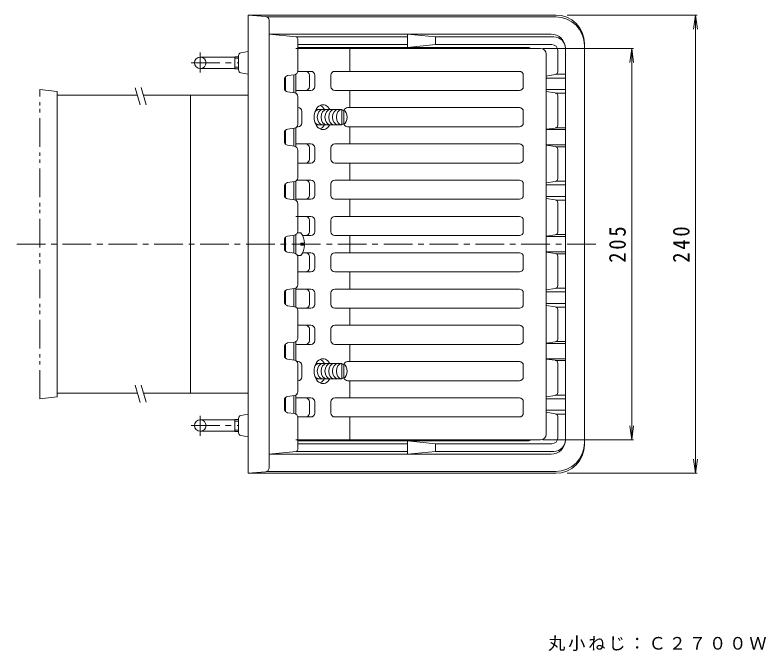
# Model space of a CAD drawing. Units: millimetres, scale not verified. Extents: x -979 to 515, y -1006 to 362.
# Drawn here: x -158.6 to 234.3, y 29.4 to 362.5 of the extents above; entities that cross this region are included whole.
import ezdxf

# ---------------------------------------------------------------- set-up
doc = ezdxf.new("R2010")
doc.units = ezdxf.units.MM
doc.header["$LTSCALE"] = 3
doc.linetypes.add('CHAIN1', pattern=[8, 5, -1, 1, -1])
doc.linetypes.add('DOUBLE_CHAIN1', pattern=[8.8, 5, -1, 0.6, -0.6, 0.6, -1])
for name, color, linetype, lineweight in [('0-0_通り芯', 3, 'Continuous', 9), ('0-1_躯体', 2, 'Continuous', 9), ('0-2_仕上', 6, 'Continuous', 9), ('0-3_建具', 4, 'Continuous', 9), ('0-4_その他', 7, 'Continuous', 9), ('0-5_寸法', 7, 'Continuous', 9)]:
    doc.layers.add(name, color=color, linetype=linetype, lineweight=lineweight)
doc.styles.add('ＭＳ ゴシック', font='')
doc.styles.get('ＭＳ ゴシック').set_extended_font_data('MS Gothic')

msp = doc.modelspace()

# ---------------------------------------------------------------- linework, layer by layer
at = {"layer": '0-0_通り芯'}
for p, q in [((-36.684, 362.492), (-36.684, 122.492)), ((124.316, 362.492), (-36.684, 362.492)), ((-27.503, 361.657), (-36.684, 362.492)), ((124.316, 361.492), (-26.869, 361.492)), ((-25.684, 125.318), (-25.684, 359.666)), ((139.316, 137.492), (139.316, 347.492)), ((-40.464, 342.724), (-36.684, 343.444)), ((-61.684, 340.492), (-43.684, 340.492)), ((-43.684, 340.667), (-41.684, 340.667)), ((-43.684, 334.317), (-43.684, 340.667)), ((-43.684, 339.852), (-41.684, 339.852)), ((-41.684, 341.251), (-41.684, 333.733)), ((-61.684, 334.492), (-43.684, 334.492)), ((-43.684, 335.132), (-41.684, 335.132)), ((-43.684, 334.317), (-41.684, 334.317)), ((-40.464, 332.26), (-36.684, 331.54)), ((-36.684, 320.492), (-66.756, 320.492)), ((-36.684, 164.492), (-66.756, 164.492)), ((-40.464, 152.724), (-36.684, 153.444)), ((-61.684, 150.492), (-43.684, 150.492)), ((-43.684, 150.667), (-41.684, 150.667)), ((-43.684, 150.667), (-43.684, 144.317)), ((-43.684, 149.852), (-41.684, 149.852)), ((-41.684, 143.733), (-41.684, 151.251)), ((-61.684, 144.492), (-43.684, 144.492)), ((-43.684, 145.132), (-41.684, 145.132)), ((-43.684, 144.317), (-41.684, 144.317)), ((-40.464, 142.26), (-36.684, 141.54)), ((-27.503, 123.327), (-36.684, 122.492)), ((124.316, 122.492), (-36.684, 122.492)), ((124.316, 123.492), (-26.869, 123.492))]:
    msp.add_line(p, q, dxfattribs=at)
at = {"layer": '0-0_通り芯', "linetype": 'CHAIN1'}
for p, q in [((-61.684, 332.431), (-61.684, 342.864)), ((-66.44, 337.492), (-41.684, 337.492)), ((145.268, 242.492), (-158.609, 242.492)), ((-61.684, 152.553), (-61.684, 142.119)), ((-66.44, 147.492), (-41.684, 147.492))]:
    msp.add_line(p, q, dxfattribs=at)
at = {"layer": '0-0_通り芯', "color": 2}
for p, q in [((-1.167, 312.992), (12.35, 312.992)), ((12.314, 312.992), (12.314, 304.992)), ((13.375, 312.72), (12.314, 312.72)), ((13.375, 312.72), (13.375, 305.264)), ((-1.167, 304.992), (12.35, 304.992)), ((13.375, 305.264), (12.314, 305.264)), ((-1.167, 179.992), (12.35, 179.992)), ((12.314, 171.992), (12.314, 179.992)), ((13.375, 179.72), (12.314, 179.72)), ((13.375, 172.264), (13.375, 179.72)), ((-1.167, 171.992), (12.35, 171.992)), ((13.375, 172.264), (12.314, 172.264))]:
    msp.add_line(p, q, dxfattribs=at)
at = {"layer": '0-0_通り芯'}
for centre in [(-61.684, 337.492), (-61.684, 147.492)]:
    msp.add_circle(centre, 3, dxfattribs=at)
for centre, radius, start, end in [((-27.684, 359.666), 2, 0, 84.80493), ((124.316, 347.492), 15, 0, 90), ((124.316, 346.492), 15, 0, 90), ((-40.184, 341.251), 1.5, 100.78474, 180), ((-40.184, 333.733), 1.5, 180, 259.21526), ((-40.184, 151.251), 1.5, 100.78474, 180), ((-40.184, 143.733), 1.5, 180, 259.21526), ((124.316, 138.492), 15, 270, 0), ((124.316, 137.492), 15, 270, 0), ((-27.684, 125.318), 2, 275.19507, 0)]:
    msp.add_arc(centre, radius, start, end, dxfattribs=at)
at = {"layer": '0-0_通り芯', "color": 2}
for centre, major_axis, start_param, end_param in [((0.35, 308.992), (0, 4), 0.0124921, 0.8178136), ((2.35, 308.992), (0, 4), 0.0124921, 3.1291008), ((4.35, 308.992), (0, 4), 0.0124921, 3.1291008), ((6.35, 308.992), (0, 4), 0.0124921, 3.1291008), ((8.35, 308.992), (0, 4), 0.0124921, 3.1291008), ((10.35, 308.992), (0, 4), 0.0124921, 3.1291008), ((12.35, 308.992), (0, 4), 0.0124921, 3.1291008), ((12.35, 308.992), (0, 4), 3.5125758, 5.9121931), ((0.35, 308.992), (0, 4), 2.3237942, 3.1291008), ((0.35, 175.992), (0, -4), 3.1540845, 3.9593911), ((2.35, 175.992), (0, -4), 3.1540845, 6.2706932), ((4.35, 175.992), (0, -4), 3.1540845, 6.2706932), ((6.35, 175.992), (0, -4), 3.1540845, 6.2706932), ((8.35, 175.992), (0, -4), 3.1540845, 6.2706932), ((10.35, 175.992), (0, -4), 3.1540845, 6.2706932), ((12.35, 175.992), (0, -4), 3.1540845, 6.2706932), ((12.35, 175.992), (0, -4), 0.3709922, 2.7706095), ((0.35, 175.992), (0, -4), 5.4653717, 6.2706932)]:
    msp.add_ellipse(centre, major_axis=major_axis, ratio=0.707, start_param=start_param, end_param=end_param, dxfattribs=at)
at = {"layer": '0-1_躯体'}
for p, q in [((121.816, 352.492), (-25.684, 352.492)), ((-11.584, 351.082), (-25.684, 352.492)), ((46.803, 350.992), (-11.258, 350.992)), ((-10.684, 350.087), (-10.684, 333.227)), ((46.803, 352.492), (61.316, 350.992)), ((46.803, 345.492), (46.803, 352.492)), ((123.316, 350.992), (61.316, 350.992)), ((61.316, 346.992), (61.316, 350.992)), ((46.803, 346.992), (-10.684, 346.992)), ((46.803, 345.492), (61.316, 346.992)), ((122.316, 346.992), (61.316, 346.992)), ((109.803, 345.492), (-10.684, 345.492)), ((125.316, 332.771), (125.316, 343.992)), ((129.316, 344.992), (129.316, 139.992)), ((-15.967, 330.737), (-12.401, 331.247)), ((119.316, 330.533), (124.053, 331.29)), ((124.599, 331.492), (129.316, 331.492)), ((-17.684, 328.757), (-17.684, 324.226)), ((119.316, 329.492), (129.316, 329.492)), ((-15.967, 322.247), (-12.401, 321.737)), ((119.316, 323.492), (129.316, 323.492)), ((119.316, 322.451), (124.053, 321.694)), ((-10.684, 305.227), (-10.684, 319.757)), ((124.053, 321.492), (129.316, 321.492)), ((125.316, 304.797), (125.316, 320.213)), ((-15.967, 302.737), (-12.401, 303.247)), ((119.316, 302.653), (124.024, 303.311)), ((124.024, 303.492), (129.316, 303.492)), ((-17.684, 300.757), (-17.684, 296.226)), ((119.316, 302.492), (129.316, 302.492)), ((-15.967, 294.247), (-12.401, 293.737)), ((-10.684, 277.227), (-10.684, 291.757)), ((119.316, 294.492), (129.316, 294.492)), ((119.316, 294.331), (124.024, 293.673)), ((124.556, 293.492), (129.316, 293.492)), ((125.316, 292.187), (125.316, 276.771)), ((-15.967, 274.737), (-12.401, 275.247)), ((119.316, 274.533), (124.053, 275.29)), ((124.599, 275.492), (129.316, 275.492)), ((-17.684, 272.757), (-17.684, 268.227)), ((119.316, 273.492), (129.316, 273.492)), ((119.316, 267.492), (129.316, 267.492)), ((-15.967, 266.247), (-12.401, 265.737)), ((-10.684, 249.227), (-10.684, 263.757)), ((119.316, 266.451), (124.053, 265.694)), ((124.599, 265.492), (129.316, 265.492)), ((125.316, 248.797), (125.316, 264.213)), ((-17.684, 244.757), (-17.684, 240.227)), ((-15.967, 246.737), (-12.401, 247.247)), ((119.316, 246.653), (124.024, 247.311)), ((119.316, 246.492), (129.316, 246.492)), ((124.556, 247.492), (129.316, 247.492)), ((-15.967, 238.247), (-12.401, 237.737)), ((-10.684, 235.757), (-10.684, 221.227)), ((119.316, 238.492), (129.316, 238.492)), ((119.316, 238.331), (124.024, 237.673)), ((124.556, 237.492), (129.316, 237.492)), ((125.316, 236.187), (125.316, 220.771)), ((-17.684, 212.227), (-17.684, 216.757)), ((-15.967, 218.737), (-12.401, 219.247)), ((119.316, 218.533), (124.053, 219.29)), ((119.316, 217.492), (129.316, 217.492)), ((124.599, 219.492), (129.316, 219.492)), ((-15.967, 210.247), (-12.401, 209.737)), ((119.316, 211.492), (129.316, 211.492)), ((119.316, 210.451), (124.053, 209.694)), ((124.599, 209.492), (129.316, 209.492)), ((-10.684, 207.757), (-10.684, 193.227)), ((125.316, 192.797), (125.316, 208.213)), ((-17.684, 184.227), (-17.684, 188.757)), ((-15.967, 190.737), (-12.401, 191.247)), ((119.316, 190.653), (124.024, 191.311)), ((119.316, 190.492), (129.316, 190.492)), ((124.556, 191.492), (129.316, 191.492)), ((-15.967, 182.247), (-12.401, 181.737)), ((119.316, 182.492), (129.316, 182.492)), ((119.316, 182.331), (124.024, 181.673)), ((124.024, 181.492), (129.316, 181.492)), ((-10.684, 179.757), (-10.684, 165.227)), ((125.316, 180.187), (125.316, 164.771)), ((-15.967, 162.737), (-12.401, 163.247)), ((119.316, 162.533), (124.053, 163.29)), ((119.316, 161.492), (129.316, 161.492)), ((124.053, 163.492), (129.316, 163.492)), ((-17.684, 156.227), (-17.684, 160.757)), ((-15.967, 154.247), (-12.401, 153.737)), ((119.316, 155.492), (129.316, 155.492)), ((119.316, 154.451), (124.053, 153.694)), ((124.599, 153.492), (129.316, 153.492)), ((-10.684, 134.897), (-10.684, 151.757)), ((125.316, 152.213), (125.316, 140.992)), ((109.803, 139.492), (-10.684, 139.492)), ((46.803, 137.992), (-10.684, 137.992)), ((46.803, 139.492), (46.803, 132.492)), ((46.803, 139.492), (61.316, 137.992)), ((61.316, 137.992), (61.316, 133.992)), ((122.316, 137.992), (61.316, 137.992)), ((-11.584, 133.902), (-25.684, 132.492)), ((46.803, 133.992), (-11.258, 133.992)), ((46.803, 132.492), (61.316, 133.992)), ((123.316, 133.992), (61.316, 133.992)), ((121.816, 132.492), (-25.684, 132.492))]:
    msp.add_line(p, q, dxfattribs=at)
for centre, radius, start, end in [((-11.684, 350.087), 1, 0, 84.28926), ((121.816, 344.992), 7.5, 0, 90), ((123.316, 344.992), 6, 0, 90), ((122.316, 343.992), 3, 0, 90), ((109.803, 342.492), 3, 56.4388, 90), ((-15.684, 328.757), 2, 98.13, 180), ((-12.684, 333.227), 2, 278.13, 0), ((123.816, 332.771), 1.5, 279.08057, 0), ((-15.684, 324.226), 2, 180, 261.87), ((-12.684, 319.757), 2, 0, 81.87), ((123.816, 320.213), 1.5, 0, 80.91943), ((-15.684, 300.757), 2, 98.13, 180), ((-12.684, 305.227), 2, 278.13, 0), ((123.816, 304.797), 1.5, 277.96107, 0), ((-15.684, 296.226), 2, 180, 261.87), ((-12.684, 291.757), 2, 0, 81.87), ((123.816, 292.187), 1.5, 0, 82.03893), ((-12.684, 277.227), 2, 278.13, 0), ((123.816, 276.771), 1.5, 279.08057, 0), ((-15.684, 272.757), 2, 98.13, 180), ((-15.684, 268.227), 2, 180, 261.87), ((-12.684, 263.757), 2, 0, 81.87), ((123.816, 264.213), 1.5, 0, 80.91943), ((-12.684, 249.227), 2, 278.13, 0), ((123.816, 248.797), 1.5, 277.96107, 0), ((-15.684, 244.757), 2, 98.13, 180), ((-15.684, 240.227), 2, 180, 261.87), ((-12.684, 235.757), 2, 0, 81.87), ((123.816, 236.187), 1.5, 0, 82.03893), ((-12.684, 221.227), 2, 278.13, 0), ((123.816, 220.771), 1.5, 279.08057, 0), ((-15.684, 216.757), 2, 98.13, 180), ((-15.684, 212.227), 2, 180, 261.87), ((-12.684, 207.757), 2, 0, 81.87), ((123.816, 208.213), 1.5, 0, 80.91943), ((-12.684, 193.227), 2, 278.13, 0), ((123.816, 192.797), 1.5, 277.96107, 0), ((-15.684, 188.757), 2, 98.13, 180), ((-15.684, 184.227), 2, 180, 261.87), ((-12.684, 179.757), 2, 0, 81.87), ((123.816, 180.187), 1.5, 0, 82.03893), ((-12.684, 165.227), 2, 278.13, 0), ((-15.684, 160.757), 2, 98.13, 180), ((123.816, 164.771), 1.5, 279.08057, 0), ((-15.684, 156.227), 2, 180, 261.87), ((-12.684, 151.757), 2, 0, 81.87), ((123.816, 152.213), 1.5, 0, 80.91943), ((109.803, 142.492), 3, 270, 303.55438), ((121.816, 139.992), 7.5, 270, 0), ((122.316, 140.992), 3, 270, 0), ((123.316, 139.992), 6, 270, 0), ((-11.684, 134.897), 1, 275.71074, 0)]:
    msp.add_arc(centre, radius, start, end, dxfattribs=at)
at = {"layer": '0-2_仕上'}
for p, q in [((116.316, 344.992), (-11.684, 344.992)), ((16.6, 344.992), (16.6, 332.992)), ((119.316, 341.992), (119.316, 142.992)), ((-17.184, 322.904), (-17.184, 330.08)), ((-12.684, 321.778), (-12.684, 331.206)), ((-11.684, 321.489), (-11.684, 331.495)), ((-3.784, 332.992), (-10.698, 332.992)), ((-4.613, 324.992), (-4.613, 330.992)), ((-1.784, 330.992), (-1.784, 324.992)), ((6.701, 324.992), (6.701, 330.992)), ((105.316, 332.992), (8.701, 332.992)), ((107.316, 324.992), (107.316, 330.992)), ((-3.784, 322.992), (-11.684, 322.992)), ((105.316, 322.992), (8.701, 322.992)), ((16.6, 322.992), (16.6, 313.992)), ((-10.502, 313.992), (-10.684, 313.992)), ((-8.502, 311.992), (-8.502, 305.992)), ((105.316, 313.992), (15.419, 313.992)), ((107.316, 305.992), (107.316, 311.992)), ((-12.684, 293.778), (-12.684, 303.206)), ((-11.684, 293.489), (-11.684, 303.494)), ((-10.502, 303.992), (-11.11, 303.992)), ((105.316, 303.992), (15.419, 303.992)), ((16.6, 303.992), (16.6, 294.992)), ((-17.184, 294.904), (-17.184, 302.08)), ((-3.784, 294.992), (-11.684, 294.992)), ((105.316, 294.992), (8.701, 294.992)), ((-4.613, 286.992), (-4.613, 292.992)), ((-1.784, 292.992), (-1.784, 286.992)), ((6.701, 286.992), (6.701, 292.992)), ((107.316, 286.992), (107.316, 292.992)), ((-3.784, 284.992), (-10.684, 284.992)), ((105.316, 284.992), (8.701, 284.992)), ((16.6, 284.992), (16.6, 275.992)), ((-12.684, 265.778), (-12.684, 275.206)), ((-11.684, 265.489), (-11.684, 275.494)), ((-3.784, 275.992), (-11.11, 275.992)), ((105.316, 275.992), (8.701, 275.992)), ((-17.184, 266.904), (-17.184, 274.08)), ((-4.613, 267.992), (-4.613, 273.992)), ((-1.784, 273.992), (-1.784, 267.992)), ((6.701, 267.992), (6.701, 273.992)), ((107.316, 267.992), (107.316, 273.992)), ((-3.784, 265.992), (-11.684, 265.992)), ((105.316, 265.992), (8.701, 265.992)), ((16.6, 265.992), (16.6, 256.992)), ((-3.784, 256.992), (-11.684, 256.992)), ((105.316, 256.992), (8.701, 256.992)), ((-4.613, 248.992), (-4.613, 254.992)), ((-1.784, 254.992), (-1.784, 248.992)), ((6.701, 248.992), (6.701, 254.992)), ((107.316, 248.992), (107.316, 254.992)), ((-17.184, 238.904), (-17.184, 246.08)), ((-12.684, 237.778), (-12.684, 247.206)), ((-11.684, 237.489), (-11.684, 247.495)), ((-3.784, 246.992), (-8.154, 246.992)), ((105.316, 246.992), (8.701, 246.992)), ((16.6, 246.992), (16.6, 242.492)), ((16.6, 237.992), (16.6, 242.492)), ((-3.784, 237.992), (-8.154, 237.992)), ((-4.613, 235.992), (-4.613, 229.992)), ((-1.784, 229.992), (-1.784, 235.992)), ((6.701, 235.992), (6.701, 229.992)), ((105.316, 237.992), (8.701, 237.992)), ((107.316, 229.992), (107.316, 235.992)), ((-3.784, 227.992), (-10.684, 227.992)), ((105.316, 227.992), (8.701, 227.992)), ((16.6, 218.992), (16.6, 227.992)), ((-17.184, 210.904), (-17.184, 218.08)), ((-12.684, 209.778), (-12.684, 219.206)), ((-11.684, 209.489), (-11.684, 219.495)), ((-3.784, 218.992), (-11.684, 218.992)), ((-4.613, 216.992), (-4.613, 210.992)), ((-1.784, 210.992), (-1.784, 216.992)), ((6.701, 216.992), (6.701, 210.992)), ((105.316, 218.992), (8.701, 218.992)), ((107.316, 216.992), (107.316, 210.992)), ((-3.784, 208.992), (-11.11, 208.992)), ((105.316, 208.992), (8.701, 208.992)), ((16.6, 199.992), (16.6, 208.992)), ((-3.784, 199.992), (-10.684, 199.992)), ((-4.613, 197.992), (-4.613, 191.992)), ((-1.784, 191.992), (-1.784, 197.992)), ((6.701, 197.992), (6.701, 191.992)), ((105.316, 199.992), (8.701, 199.992)), ((107.316, 197.992), (107.316, 191.992)), ((-17.184, 182.904), (-17.184, 190.08)), ((-12.684, 181.778), (-12.684, 191.206)), ((-11.684, 181.489), (-11.684, 191.495)), ((-3.784, 189.992), (-11.684, 189.992)), ((105.316, 189.992), (8.701, 189.992)), ((16.6, 180.992), (16.6, 189.992)), ((-10.502, 180.992), (-11.11, 180.992)), ((105.316, 180.992), (15.419, 180.992)), ((-8.502, 172.992), (-8.502, 178.992)), ((107.316, 178.992), (107.316, 172.992)), ((-10.502, 170.992), (-10.684, 170.992)), ((105.316, 170.992), (15.419, 170.992)), ((16.6, 161.992), (16.6, 170.992)), ((-17.184, 154.904), (-17.184, 162.08)), ((-12.684, 153.778), (-12.684, 163.206)), ((-11.684, 153.489), (-11.684, 163.495)), ((-3.784, 161.992), (-11.684, 161.992)), ((105.316, 161.992), (8.701, 161.992)), ((-4.613, 159.992), (-4.613, 153.992)), ((-1.784, 153.992), (-1.784, 159.992)), ((6.701, 159.992), (6.701, 153.992)), ((107.316, 159.992), (107.316, 153.992)), ((-3.784, 151.992), (-10.698, 151.992)), ((105.316, 151.992), (8.701, 151.992)), ((16.6, 139.992), (16.6, 151.992)), ((116.316, 139.992), (-11.684, 139.992))]:
    msp.add_line(p, q, dxfattribs=at)
at = {"layer": '0-2_仕上', "color": 4}
for p, q in [((-9.084, 248.492), (-10.824, 248.492)), ((-9.084, 242.013), (-9.084, 242.971)), ((-7.096, 242.971), (-9.084, 242.971)), ((-7.096, 242.013), (-9.084, 242.013)), ((-9.084, 236.492), (-10.824, 236.492))]:
    msp.add_line(p, q, dxfattribs=at)
at = {"layer": '0-2_仕上'}
for centre, radius, start, end in [((116.316, 341.992), 3, 0, 90), ((-6.613, 330.992), 2, 0, 90), ((-3.784, 330.992), 2, 0, 90), ((8.701, 330.992), 2, 90, 180), ((105.316, 330.992), 2, 0, 90), ((-6.613, 324.992), 2, 270, 0), ((-3.784, 324.992), 2, 270, 0), ((8.701, 324.992), 2, 180, 270), ((105.316, 324.992), 2, 270, 0), ((-10.502, 311.992), 2, 0, 90), ((15.419, 311.992), 2, 90, 161.35947), ((105.316, 311.992), 2, 0, 90), ((-10.502, 305.992), 2, 270, 0), ((15.419, 305.992), 2, 198.63896, 270), ((105.316, 305.992), 2, 270, 0), ((-6.613, 292.992), 2, 0, 90), ((-3.784, 292.992), 2, 0, 90), ((8.701, 292.992), 2, 90, 180), ((105.316, 292.992), 2, 0, 90), ((-6.613, 286.992), 2, 270, 0), ((-3.784, 286.992), 2, 270, 0), ((8.701, 286.992), 2, 180, 270), ((105.316, 286.992), 2, 270, 0), ((-6.613, 273.992), 2, 0, 90), ((-3.784, 273.992), 2, 0, 90), ((8.701, 273.992), 2, 90, 180), ((105.316, 273.992), 2, 0, 90), ((-6.613, 267.992), 2, 270, 0), ((-3.784, 267.992), 2, 270, 0), ((8.701, 267.992), 2, 180, 270), ((105.316, 267.992), 2, 270, 0), ((-6.613, 254.992), 2, 0, 90), ((-3.784, 254.992), 2, 0, 90), ((8.701, 254.992), 2, 90, 180), ((105.316, 254.992), 2, 0, 90), ((-6.613, 248.992), 2, 270, 0), ((-3.784, 248.992), 2, 270, 0), ((8.701, 248.992), 2, 180, 270), ((105.316, 248.992), 2, 270, 0), ((-6.613, 235.992), 2, 0, 90), ((-3.784, 235.992), 2, 0, 90), ((8.701, 235.992), 2, 90, 180), ((105.316, 235.992), 2, 0, 90), ((-6.613, 229.992), 2, 270, 0), ((-3.784, 229.992), 2, 270, 0), ((8.701, 229.992), 2, 180, 270), ((105.316, 229.992), 2, 270, 0), ((-6.613, 216.992), 2, 0, 90), ((-3.784, 216.992), 2, 0, 90), ((8.701, 216.992), 2, 90, 180), ((105.316, 216.992), 2, 0, 90), ((-6.613, 210.992), 2, 270, 0), ((-3.784, 210.992), 2, 270, 0), ((8.701, 210.992), 2, 180, 270), ((105.316, 210.992), 2, 270, 0), ((-6.613, 197.992), 2, 0, 90), ((-3.784, 197.992), 2, 0, 90), ((8.701, 197.992), 2, 90, 180), ((105.316, 197.992), 2, 0, 90), ((-6.613, 191.992), 2, 270, 0), ((-3.784, 191.992), 2, 270, 0), ((8.701, 191.992), 2, 180, 270), ((105.316, 191.992), 2, 270, 0), ((-10.502, 178.992), 2, 0, 90), ((15.419, 178.992), 2, 90, 161.36104), ((105.316, 178.992), 2, 0, 90), ((-10.502, 172.992), 2, 270, 0), ((105.316, 172.992), 2, 270, 0), ((15.419, 172.992), 2, 198.64053, 270), ((-6.613, 159.992), 2, 0, 90), ((-3.784, 159.992), 2, 0, 90), ((8.701, 159.992), 2, 90, 180), ((105.316, 159.992), 2, 0, 90), ((-6.613, 153.992), 2, 270, 0), ((-3.784, 153.992), 2, 270, 0), ((8.701, 153.992), 2, 180, 270), ((105.316, 153.992), 2, 270, 0), ((116.316, 142.992), 3, 270, 0)]:
    msp.add_arc(centre, radius, start, end, dxfattribs=at)
at = {"layer": '0-2_仕上', "color": 4}
for start, end in [(2.74535, 36.86935), (323.13013, 357.25409)]:
    msp.add_arc((-17.084, 242.492), 10, start, end, dxfattribs=at)
at = {"layer": '0-2_仕上'}
for centre, major_axis, start_param, end_param in [((2.458, 308.992), (0, -6.5), 2.2336632, 7.1911054), ((-0.373, 308.992), (0, -6.5), 2.2336632, 2.8286837), ((-0.373, 308.992), (0, -6.5), 0.3128988, 0.9079201), ((2.458, 175.992), (0, 6.5), 5.3752652, 10.3327074), ((-0.373, 175.992), (0, 6.5), 5.3752652, 5.9702865), ((-0.373, 175.992), (0, 6.5), 3.4545016, 4.0495221)]:
    msp.add_ellipse(centre, major_axis=major_axis, ratio=0.7076, start_param=start_param, end_param=end_param, dxfattribs=at)
at = {"layer": '0-3_建具', "color": 7, "linetype": 'DOUBLE_CHAIN1'}
for p, q in [((-136.635, 320.492), (-136.635, 322.492)), ((-145.684, 161.492), (-136.635, 162.492)), ((-136.635, 162.492), (-136.635, 164.492))]:
    msp.add_line(p, q, dxfattribs=at)
at = {"layer": '0-3_建具', "color": 7}
for p, q in [((-95.71, 324.42), (-93.116, 315.471)), ((-92.605, 324.483), (-90.011, 315.534)), ((-95.71, 168.579), (-93.116, 159.63)), ((-92.605, 168.642), (-90.011, 159.693))]:
    msp.add_line(p, q, dxfattribs=at)
at = {"layer": '0-3_建具'}
for p, q in [((-136.635, 164.492), (-136.635, 320.492)), ((-94.571, 320.492), (-136.635, 320.492)), ((-66.756, 320.492), (-91.448, 320.492)), ((-66.756, 164.492), (-66.756, 320.492)), ((-94.525, 164.492), (-136.635, 164.492)), ((-66.756, 164.492), (-91.402, 164.492))]:
    msp.add_line(p, q, dxfattribs=at)
at = {"layer": '0-3_建具', "color": 7, "linetype": 'DOUBLE_CHAIN1'}
msp.add_lwpolyline([(-145.684, 161.492), (-145.684, 323.492), (-136.635, 322.492)], dxfattribs=at)
at = {"layer": '0-4_その他'}
for p, q in [((198.319, 362.492), (130.316, 362.492)), ((197.419, 362.492), (196.44, 355.056)), ((197.419, 122.492), (197.419, 362.492)), ((197.419, 362.492), (198.398, 355.056)), ((164.932, 344.992), (117.461, 344.992)), ((164.032, 344.992), (163.053, 337.556)), ((164.032, 139.992), (164.032, 344.992)), ((164.032, 344.992), (165.011, 337.556)), ((164.032, 139.992), (163.053, 147.428)), ((164.032, 139.992), (165.011, 147.428)), ((164.932, 139.992), (117.461, 139.992)), ((197.419, 122.492), (196.44, 129.928)), ((197.419, 122.492), (198.398, 129.928)), ((198.319, 122.492), (130.316, 122.492))]:
    msp.add_line(p, q, dxfattribs=at)

# ---------------------------------------------------------------- texts
at = {"layer": '0-4_その他', "color": 2, "char_height": 8.798, "attachment_point": 7, "rotation": 90, "style": 'ＭＳ ゴシック'}
for s, insert in [('\\T1.27;\\W0.9;205', (161.032, 232.742)), ('\\T1.27;\\W0.9;240', (194.419, 232.742))]:
    msp.add_mtext(s, dxfattribs=dict(at, insert=insert))
at = {"layer": '0-5_寸法', "insert": (120.259, 29.447), "char_height": 6.598, "attachment_point": 7, "style": 'ＭＳ ゴシック'}
msp.add_mtext('\\T1.17;丸小ねじ：Ｃ２７００Ｗ', dxfattribs=at)

doc.saveas('drawing.dxf')
